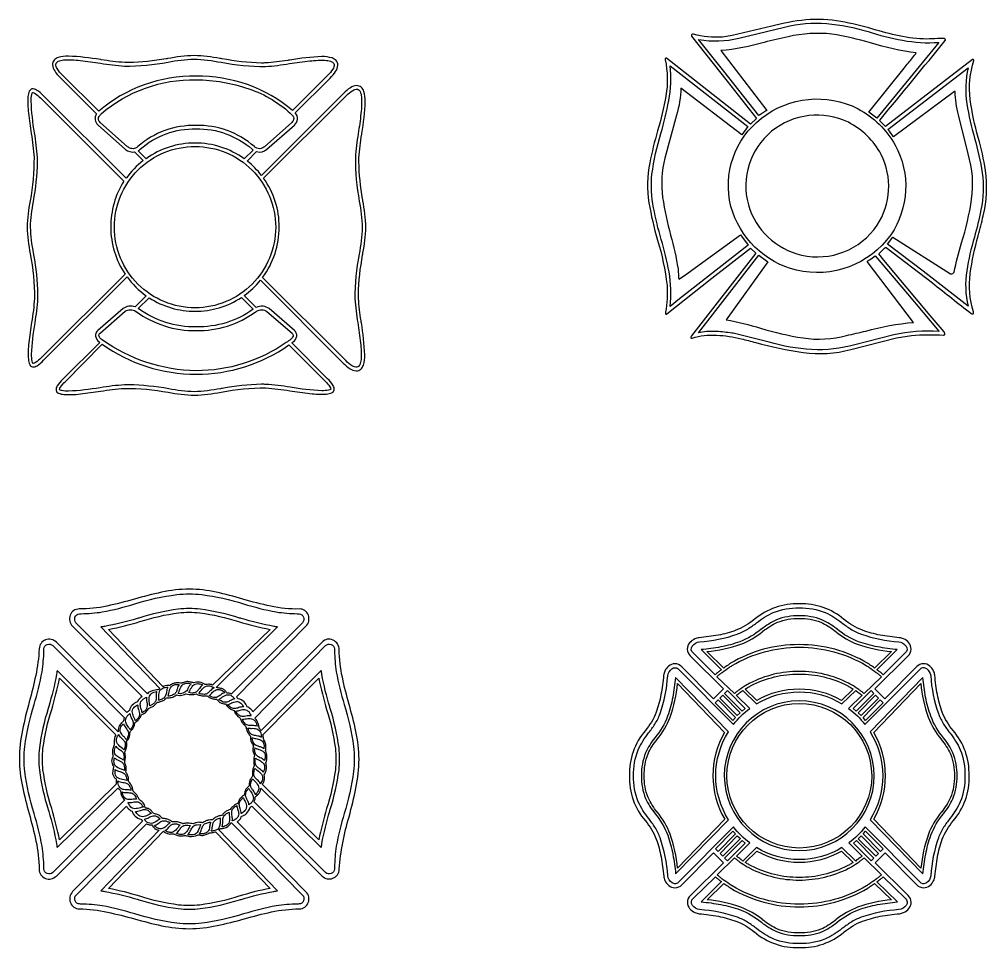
# Model space of a CAD drawing. Extents: x -4 to 118, y -79 to 10.
# Drawn here: x 53.31 to 74.73, y -24.01 to -3.46 of the extents above; entities that cross this region are included whole.
import ezdxf

# ---------------------------------------------------------------- set-up
doc = ezdxf.new("R2010")
doc.units = 0
doc.header["$MEASUREMENT"] = 0

msp = doc.modelspace()

# ---------------------------------------------------------------- linework, layer by layer
for points in [[(74.706, -6.801, 0.027636), (74.543, -6.075, -0.037454), (74.364, -5.228, -0.112665), (74.447, -4.366, 0.289946), (74.445, -4.354, 0.135547), (74.433, -4.347, 0.063454), (74.414, -4.344), (72.492, -5.826), (72.356, -5.697), (72.371, -5.681), (72.371, -5.681, 0.000717), (73.813, -3.923, 0.1867), (73.816, -3.909, 0.123397), (73.809, -3.894, 0.240953), (73.779, -3.878, -0.000715), (73.637, -3.883, 0.002181), (73.406, -3.891, -0.049105), (72.792, -3.821, -0.017106), (72.207, -3.672, 0.024544), (71.502, -3.501, 0.070913), (70.724, -3.469, 0.042118), (69.971, -3.606), (69.096, -3.816), (68.877, -3.847, -0.091159), (68.238, -3.785, 0.08078), (68.22, -3.78, 0.135247), (68.207, -3.781, 0.230868), (68.195, -3.798, 0.092483), (68.195, -3.83), (68.981, -4.826), (69.631, -5.651), (69.502, -5.776), (67.641, -4.317), (67.641, -4.317, 0.118744), (67.624, -4.318, 0.194434), (67.613, -4.328, 0.167844), (67.612, -4.349, -0.093497), (67.627, -5.146, -0.030751), (67.443, -5.926, 0.025788), (67.271, -6.631, 0.0876), (67.252, -7.515, 0.031593), (67.442, -8.344, -0.04488), (67.652, -9.347, -0.065122), (67.619, -9.941, 0.051128), (67.615, -9.96, 0.093169), (67.617, -9.972, 0.301171), (67.627, -9.981, 0.133916), (67.648, -9.977), (68.642, -9.185), (69.502, -8.522), (69.621, -8.631), (69.617, -8.635), (68.19, -10.466), (68.19, -10.466, 0.062216), (68.18, -10.497, 0.072557), (68.18, -10.506, 0.174379), (68.183, -10.513, 0.204102), (68.191, -10.516, 0.089257), (68.205, -10.512, -0.084484), (68.749, -10.449, -0.05148), (69.296, -10.531, -0.003387), (69.615, -10.611, 0.03209), (70.663, -10.83, 0.10249), (71.721, -10.766), (72.736, -10.51), (73.067, -10.456, -0.03363), (73.774, -10.447, 0.101744), (73.791, -10.443, 0.143964), (73.8, -10.435, 0.182098), (73.803, -10.411, 0.078559), (73.79, -10.378), (73.481, -10.01), (72.452, -8.785), (72.342, -8.647), (72.467, -8.526, 0.235723), (72.476, -8.522, 0.066589), (72.482, -8.514, -0.030792), (72.485, -8.508, -0.135731), (72.489, -8.505, -0.212188), (72.494, -8.505, -0.092757), (72.502, -8.51), (73.527, -9.291), (73.527, -9.291, 0.001172), (74.387, -9.971, 0.119743), (74.41, -9.979, 0.171457), (74.43, -9.975, 0.218223), (74.44, -9.959, 0.135276), (74.435, -9.929, -0.110818), (74.366, -9.087, -0.034879), (74.543, -8.248, 0.010915), (74.652, -7.806, 0.090882)], [(68.911, -4.606), (68.352, -3.901, 0.100669), (69.242, -3.872), (70.256, -3.626, -0.083989), (71.187, -3.549, -0.055664), (72.102, -3.726, 0.03231), (72.866, -3.919, 0.061942), (73.671, -3.966), (72.296, -5.641), (72.121, -5.51), (72.902, -4.535, 0.011031), (73.086, -4.305, -0.00241), (73.171, -4.197, -0.043771), (72.157, -3.979, 0.031781), (71.302, -3.781, 0.082438), (70.331, -3.841, 0.016316), (69.804, -3.966, -0.051461), (68.842, -4.147), (69.861, -5.472, 0.040928), (69.81, -5.5, 0.013099), (69.761, -5.535, -0.031099), (69.686, -5.585)], [(60.82, -9.639, -0.012092), (60.819, -9.551, -0.039946), (60.913, -8.67), (60.913, -8.669, -0.000116), (60.92, -8.629, 0.036333), (60.984, -8.062, 0.038101), (60.916, -7.471, 0.000087), (60.911, -7.435, -0.03808), (60.829, -6.614, -0.011361), (60.83, -6.522, -0.025473), (60.892, -5.999, -0.000016), (60.895, -5.981, 0.032302), (60.97, -5.275, 0.081432), (60.94, -5.05, 0.126976), (60.883, -4.959, 0.188062), (60.78, -4.923, 0.140394), (60.642, -4.97, 0.055423), (60.495, -5.093), (58.675, -6.914, 0.063065), (58.357, -6.593), (58.565, -6.384, 0.249998), (58.794, -6.333), (59.402, -5.795, 0.423552), (59.422, -5.528), (60.192, -4.756, 0.055428), (60.315, -4.609, 0.140387), (60.362, -4.471, 0.188067), (60.325, -4.368, 0.126978), (60.235, -4.311, 0.081426), (60.01, -4.281, 0.032307), (59.303, -4.356, -0.000016), (59.286, -4.359, 0.000054), (59.253, -4.364, -0.023846), (58.763, -4.421, -0.012094), (58.675, -4.422), (58.675, -4.422, -0.039948), (57.795, -4.328), (57.793, -4.328, -0.000115), (57.754, -4.321, 0.036329), (57.186, -4.257, 0.038102), (56.595, -4.325, 0.000088), (56.559, -4.33, -0.038081), (55.738, -4.413, -0.011359), (55.646, -4.411, -0.025445), (55.123, -4.349, -0.000016), (55.106, -4.346, 0.032308), (54.399, -4.271, 0.081428), (54.174, -4.301, 0.126977), (54.084, -4.358, 0.188066), (54.047, -4.461, 0.140386), (54.094, -4.599, 0.055429), (54.217, -4.746), (55.02, -5.548, 0.379092), (55.054, -5.795), (55.662, -6.334, 0.217228), (55.861, -6.391), (56.052, -6.58, 0.074529), (55.679, -6.975), (53.839, -5.141, 0.063056), (53.693, -5.021, 0.17832), (53.592, -4.995, 0.24049), (53.531, -5.047, 0.088031), (53.502, -5.164, 0.048762), (53.513, -5.531, 0.010164), (53.574, -5.981, -0.024154), (53.637, -6.512, -0.047883), (53.549, -7.476, 0.036547), (53.483, -8.055, 0.036876), (53.553, -8.649, -0.048214), (53.647, -9.634, -0.024154), (53.584, -10.166, 0.010164), (53.523, -10.615, 0.048762), (53.512, -10.983, 0.088032), (53.541, -11.099, 0.24049), (53.602, -11.152, 0.178319), (53.703, -11.125, 0.063055), (53.849, -11.006), (55.697, -9.156, 0.07941), (56.119, -9.576), (55.875, -9.821, 0.250092), (55.608, -9.86), (55.05, -10.345, 0.256888), (55, -10.471, 0.203335), (55.081, -10.599, -0.052008), (55.094, -10.608), (54.272, -11.424, 0.063053), (54.152, -11.571, 0.178311), (54.126, -11.671, 0.240495), (54.179, -11.733, 0.088036), (54.295, -11.762, 0.048763), (54.663, -11.75, 0.010164), (55.112, -11.69, -0.024157), (55.644, -11.627, -0.047883), (56.607, -11.715, 0.036548), (57.186, -11.781, 0.036876), (57.781, -11.711, -0.048214), (58.766, -11.617, -0.024157), (59.297, -11.68, 0.010165), (59.746, -11.74, 0.048764), (60.114, -11.752, 0.088035), (60.23, -11.723, 0.240492), (60.283, -11.661, 0.178311), (60.257, -11.561, 0.063054), (60.137, -11.414), (59.342, -10.621, -0.022582), (59.372, -10.599), (59.372, -10.599, 0.203323), (59.453, -10.471, 0.256904), (59.403, -10.345), (58.843, -9.862, 0.14686), (58.708, -9.81, 0.128522), (58.558, -9.835), (58.29, -9.572, 0.065021), (58.651, -9.231), (60.485, -11.068, 0.055413), (60.633, -11.191, 0.140392), (60.771, -11.238, 0.188061), (60.874, -11.201, 0.126975), (60.93, -11.111, 0.081434), (60.96, -10.886, 0.032303), (60.885, -10.179, -0.000017), (60.882, -10.162, 0.000052), (60.878, -10.13, -0.023846)], [(54.269, -4.692, -0.063054), (54.149, -4.546, -0.178314), (54.123, -4.445, -0.240495), (54.175, -4.384, -0.088034), (54.292, -4.354, -0.048763), (54.659, -4.366, -0.010164), (55.109, -4.426, 0.024157), (55.64, -4.49, 0.047883), (56.604, -4.402, -0.036547), (57.183, -4.336, -0.036876), (57.777, -4.406, 0.048214), (58.762, -4.5, 0.024156), (59.294, -4.436, -0.010164), (59.743, -4.376, -0.048763), (60.111, -4.364, -0.088034), (60.227, -4.394, -0.240491), (60.28, -4.455, -0.178315), (60.253, -4.556, -0.063055), (60.134, -4.702), (59.362, -5.475, 0.181896), (57.224, -4.716, 0.185077), (55.069, -5.492)], [(67.931, -9.647), (67.721, -9.816, 0.072762), (67.696, -9.05, 0.02596), (67.523, -8.33, -0.024119), (67.354, -7.631, -0.067444), (67.317, -6.885, -0.03779), (67.517, -5.982, 0.025172), (67.691, -5.254, 0.070781), (67.721, -4.481), (69.442, -5.831), (69.306, -6.01), (67.961, -4.976, -0.067023), (67.861, -5.576), (67.606, -6.526, 0.097187), (67.555, -7.399, 0.033597), (67.732, -8.238, -0.026927), (67.896, -8.981, -0.00233), (67.904, -9.093, 0.002655), (67.911, -9.21), (68.036, -9.126), (69.277, -8.226), (69.446, -8.456)], [(74.317, -9.806), (73.321, -9.031), (72.531, -8.431), (72.652, -8.276), (73.931, -9.091, 0.239451), (73.976, -9.084, 0.104767), (74.006, -9.051, -0.017829), (74.173, -8.405, 0.038037), (74.395, -7.441, 0.110762), (74.317, -6.435), (74.102, -5.572, -0.054623), (74.031, -5.051), (74.017, -5.051), (72.667, -6.06, 0.033746), (72.542, -5.891), (74.317, -4.526, 0.089893), (74.291, -5.326, 0.031856), (74.46, -6.085, -0.032335), (74.63, -6.856, -0.090039), (74.602, -7.676, -0.022216), (74.456, -8.279, 0.032946), (74.287, -9.024, 0.094478)], [(55.78, -6.312, -0.119983), (55.71, -6.277), (55.103, -5.737, -0.224015), (55.062, -5.652, -0.09395), (55.078, -5.607, -0.090752), (55.123, -5.546, -0.183507), (57.224, -4.794, -0.083451), (58.391, -4.994, -0.114549), (59.362, -5.584, -0.070224), (59.381, -5.618, -0.092696), (59.387, -5.652, -0.224015), (59.346, -5.737), (58.74, -6.276, -0.114524), (58.663, -6.315, -0.217934), (58.543, -6.293, -0.04286), (58.515, -6.273, 0.187616), (57.225, -5.805, 0.188372), (55.934, -6.274, -0.082418), (55.882, -6.309, -0.194072)], [(53.792, -10.951, -0.052081), (53.671, -11.054, -0.124438), (53.617, -11.077), (53.615, -11.077, -0.118557), (53.595, -11.026, -0.053109), (53.583, -10.879, -0.032567), (53.659, -10.178, 0.023075), (53.723, -9.638, 0.011362), (53.724, -9.545), (53.724, -9.545, 0.039052), (53.633, -8.671, -0.00008), (53.628, -8.637, -0.038007), (53.559, -8.056, -0.037117), (53.624, -7.489, 0.039696), (53.714, -6.608, 0.010866), (53.713, -6.51, 0.023062), (53.649, -5.97, -0.032568), (53.573, -5.269, -0.053516), (53.585, -5.122, -0.047295), (53.596, -5.087, -0.101737), (53.605, -5.072), (53.607, -5.072, -0.124255), (53.662, -5.095, -0.054255), (53.782, -5.197), (55.626, -7.038, 0.142405), (55.336, -8.057, 0.149343), (55.653, -9.096)], [(60.539, -11.012), (58.697, -9.171, 0.162968), (59.066, -8.056, 0.156864), (58.721, -6.975), (60.549, -5.147, -0.063053), (60.695, -5.028, -0.178313), (60.796, -5.001, -0.240496), (60.857, -5.054, -0.088034), (60.887, -5.17, -0.048763), (60.875, -5.538, -0.010164), (60.815, -5.987, 0.024157), (60.751, -6.519, 0.047883), (60.839, -7.482, -0.036547), (60.905, -8.061, -0.036876), (60.835, -8.656, 0.048214), (60.741, -9.641, 0.024156), (60.805, -10.172, -0.010164), (60.865, -10.622, -0.048763), (60.877, -10.989, -0.088034), (60.848, -11.106, -0.240491), (60.786, -11.158, -0.178314), (60.686, -11.132, -0.063054)], [(70.517, -9.01, -0.272428), (69.067, -7.597, -0.29848), (69.742, -5.647, -0.293257), (71.881, -5.435, -0.141202), (72.706, -6.241, -0.280845), (72.606, -8.226, -0.304983)], [(71.667, -5.735, 0.290744), (69.967, -5.935, 0.297755), (69.452, -7.56, 0.27288), (70.631, -8.676, 0.30897), (72.302, -8.016, 0.267547), (72.392, -6.447, 0.155236)], [(55.942, -6.365, 0.049484), (55.987, -6.331, -0.188478), (57.225, -5.881, -0.187099), (58.463, -6.329, 0.062239), (58.474, -6.34, 0.021853), (58.487, -6.349), (58.291, -6.545, 0.15795), (57.2, -6.194, 0.157896), (56.119, -6.542)], [(57.202, -9.843, -0.414258), (55.415, -8.057, -0.414259), (57.202, -6.27, -0.41426), (58.988, -8.057, -0.414259)], [(72.977, -9.531), (73.667, -10.36), (73.671, -10.366, 0.066682), (72.671, -10.441), (71.811, -10.66, -0.085893), (70.854, -10.766, -0.059409), (69.911, -10.601), (69.117, -10.406, -0.000785), (69.051, -10.398, 0.024274), (68.703, -10.366, 0.068564), (68.352, -10.401), (69.686, -8.681), (69.886, -8.822), (68.961, -10.106, -0.023083), (69.724, -10.294, 0.034748), (70.663, -10.51, 0.104133), (71.627, -10.456, 0.007767), (72.053, -10.357, -0.046048), (73.106, -10.166), (72.081, -8.816, -0.005597), (72.137, -8.779, 0.029277), (72.261, -8.691)], [(58.488, -9.877, -0.158458), (57.227, -10.268, -0.16193), (55.946, -9.859), (56.189, -9.623, 0.144225), (57.203, -9.921, 0.147173), (58.228, -9.614)], [(58.68, -9.887, -0.078335), (58.743, -9.896, -0.100299), (58.79, -9.922), (59.351, -10.405, -0.104448), (59.369, -10.429, -0.10879), (59.374, -10.453, -0.12362), (59.363, -10.493, -0.104781), (59.323, -10.538, -0.005822), (59.222, -10.612, -0.153469), (57.224, -11.237, -0.151495), (55.147, -10.555), (55.125, -10.538, -0.10435), (55.085, -10.494, -0.124609), (55.074, -10.453, -0.108765), (55.079, -10.428, -0.109819), (55.098, -10.405), (55.657, -9.921, -0.098741), (55.704, -9.896, -0.079984), (55.768, -9.886, -0.101615), (55.835, -9.896, -0.042558), (55.882, -9.919, 0.009641), (55.892, -9.924, 0.058806), (55.899, -9.927, 0.162225), (57.225, -10.347, 0.161119), (58.543, -9.934, -0.107975), (58.621, -9.896, -0.05903)], [(60.082, -11.47, -0.052081), (60.184, -11.59, -0.12444), (60.208, -11.645), (60.208, -11.646, -0.118534), (60.157, -11.666, -0.053108), (60.01, -11.679, -0.032566), (59.309, -11.602, 0.023077), (58.768, -11.539, 0.011362), (58.675, -11.537, 0.039052), (57.802, -11.628, -0.00008), (57.767, -11.634, -0.038007), (57.186, -11.703, -0.037117), (56.619, -11.638, 0.039696), (55.738, -11.547), (55.738, -11.547, 0.010866), (55.641, -11.549, 0.02306), (55.101, -11.612, -0.032568), (54.399, -11.689, -0.053516), (54.252, -11.676, -0.047296), (54.218, -11.665, -0.101737), (54.203, -11.656), (54.203, -11.655, -0.124254), (54.226, -11.6, -0.054254), (54.327, -11.479), (55.149, -10.651, 0.156915), (57.226, -11.314, 0.154766), (59.279, -10.666)], [(60.394, -17.414, 0.29535), (60.258, -17.202, 0.324256), (60.014, -17.246), (58.484, -18.794, 0.083129), (58.437, -18.733, 0.075647), (58.354, -18.679, 0.089607), (58.29, -18.572, 0.156349), (58.152, -18.5, -0.001296), (58.145, -18.489, 0.010942), (58.122, -18.456), (59.658, -16.894, 0.288086), (59.711, -16.649, 0.33741), (59.51, -16.513, -0.057967), (58.878, -16.452, -0.019071), (58.258, -16.294, 0.017076), (57.672, -16.142, 0.051975), (57.074, -16.073, 0.050886), (56.462, -16.143, 0.016604), (55.859, -16.295, -0.017297), (55.25, -16.448, -0.053909), (54.639, -16.513, 0.331227), (54.438, -16.65, 0.290068), (54.492, -16.894), (56.032, -18.448, 0.163878), (55.925, -18.57, 0.103295), (55.81, -18.641, 0.11706), (55.748, -18.76, 0.025102), (55.69, -18.806), (54.131, -17.246, 0.655078), (53.751, -17.394, -0.041365), (53.674, -17.985, -0.01366), (53.532, -18.566, 0.016023), (53.381, -19.196, 0.048522), (53.312, -19.836, 0.049762), (53.379, -20.444, 0.016917), (53.527, -21.042, -0.016116), (53.68, -21.654, -0.050569), (53.75, -22.277, 0.320832), (53.889, -22.479, 0.296769), (54.131, -22.426), (55.682, -20.878, 0.090007), (55.728, -20.939, 0.080241), (55.811, -20.991, 0.14419), (55.874, -21.101, 0.132112), (56.006, -21.168, -0.000145), (56.008, -21.172, 0.015329), (56.035, -21.214), (54.492, -22.772, 0.295488), (54.441, -23.014, 0.317196), (54.64, -23.154, -0.047494), (55.264, -23.227, -0.016257), (55.864, -23.376, 0.016743), (56.463, -23.526, 0.050136), (57.075, -23.593, 0.050419), (57.689, -23.525, 0.016598), (58.293, -23.374, -0.016598), (58.896, -23.222, -0.050419), (59.51, -23.154, 0.322297), (59.71, -23.015, 0.293682), (59.658, -22.773), (58.132, -21.226, 0.064353), (58.193, -21.172, 0.105591), (58.233, -21.103, 0.146042), (58.339, -21.044, 0.117629), (58.422, -20.905, -0.00149), (58.432, -20.898, 0.011654), (58.462, -20.877), (60.014, -22.426, 0.652734), (60.394, -22.278, -0.053511), (60.612, -21.113, 0.015941), (60.763, -20.48, 0.048235), (60.832, -19.836, 0.050504), (60.764, -19.225, 0.016635), (60.613, -18.625, -0.016635), (60.463, -18.025, -0.050504)], [(54.566, -16.818, -0.256077), (54.544, -16.693, -0.318984), (54.643, -16.619, -0.000265), (54.682, -16.618, 0.031587), (55.148, -16.579, 0.027104), (55.871, -16.4, -0.044132), (56.797, -16.194, -0.050895), (57.351, -16.194, -0.044132), (58.277, -16.4, 0.027103), (59, -16.579, 0.031587), (59.466, -16.618, -0.000265), (59.505, -16.619, -0.318975), (59.604, -16.693, -0.256064), (59.582, -16.818), (58.006, -18.394, -0.008134), (58.004, -18.393, 0.132257), (57.913, -18.379, -0.005141), (57.9, -18.361, 0.049536), (57.856, -18.309, 0.130002), (57.792, -18.275, 0.01601), (57.716, -18.261, -0.002899), (57.682, -18.255, -0.045147), (57.667, -18.252), (59.03, -16.911, -0.011251), (58.946, -16.899, -0.026998), (58.224, -16.723, 0.000078), (58.189, -16.713, 0.044425), (57.319, -16.517, 0.052111), (56.829, -16.517, 0.044446), (55.96, -16.713, 0.000096), (55.921, -16.724, -0.026849), (55.203, -16.899, -0.009755), (55.118, -16.911), (56.423, -18.277, 0.032177), (56.4, -18.297), (56.4, -18.297, -0.003037), (56.381, -18.3, 0.032349), (56.252, -18.327, 0.053246), (56.188, -18.353, 0.13757), (56.147, -18.389)], [(73.984, -19.205, -0.02433), (73.851, -19.015, -0.052797), (73.745, -18.799, -0.040977), (73.638, -18.41, -0.018868), (73.58, -17.982, 0.074162), (73.554, -17.888, 0.117427), (73.469, -17.776, 0.172952), (73.331, -17.725, 0.203066), (73.179, -17.79), (72.477, -18.501), (72.256, -18.279), (72.99, -17.551, 0.205434), (73.055, -17.402, 0.171761), (73.005, -17.263, 0.121679), (72.888, -17.175, 0.070776), (72.795, -17.15, -0.019421), (72.37, -17.092, -0.040633), (71.981, -16.984, -0.051722), (71.764, -16.88, -0.022715), (71.575, -16.748, -0.032454), (71.574, -16.747, 0.034003), (71.572, -16.746, -0.000013), (71.567, -16.743, 0.188724), (70.581, -16.399, 0.188116), (69.584, -16.747, 0.032921), (69.583, -16.748, -0.034021), (69.581, -16.749, -0.02274), (69.392, -16.88, -0.051715), (69.176, -16.985, -0.040626), (68.786, -17.093, -0.019427), (68.362, -17.15, 0.070866), (68.268, -17.176, 0.121691), (68.151, -17.264, 0.171759), (68.101, -17.403, 0.20549), (68.166, -17.552), (68.901, -18.28), (68.679, -18.501), (67.977, -17.791, 0.203121), (67.825, -17.725, 0.172964), (67.687, -17.777, 0.117403), (67.602, -17.888, 0.07418), (67.576, -17.983, -0.018863), (67.518, -18.41, -0.040973), (67.411, -18.8, -0.052788), (67.305, -19.016, -0.024323), (67.172, -19.206, 0.19012), (66.821, -20.206, 0.190697), (67.174, -21.206, -0.024328), (67.307, -21.395, -0.052789), (67.413, -21.611, -0.040972), (67.52, -22.001, -0.018862), (67.578, -22.428, 0.074226), (67.604, -22.523, 0.117422), (67.689, -22.634, 0.17296), (67.827, -22.686, 0.203115), (67.979, -22.62), (68.681, -21.91), (68.902, -22.131), (68.168, -22.859, 0.205466), (68.103, -23.008, 0.171763), (68.153, -23.147, 0.121674), (68.27, -23.235, 0.070867), (68.363, -23.261, -0.019417), (68.788, -23.319, -0.040628), (69.177, -23.426, -0.051716), (69.394, -23.531, -0.02272), (69.583, -23.662, -0.032995), (69.584, -23.663, 0.033856), (69.586, -23.664, 0.188118), (70.583, -24.012, 0.188721), (71.569, -23.668, -0.000012), (71.574, -23.665, 0.032575), (71.575, -23.664, -0.032936), (71.577, -23.663, -0.022716), (71.766, -23.532, -0.051723), (71.983, -23.427, -0.040632), (72.372, -23.319, -0.019421), (72.797, -23.261, 0.070864), (72.89, -23.236, 0.12167), (73.007, -23.148, 0.171769), (73.057, -23.009, 0.20543), (72.992, -22.86), (72.257, -22.132), (72.479, -21.91), (73.181, -22.621, 0.203104), (73.333, -22.686, 0.172954), (73.471, -22.635, 0.117421), (73.556, -22.523, 0.074243), (73.582, -22.429, -0.018867), (73.64, -22.001, -0.040976), (73.747, -21.612, -0.052798), (73.853, -21.396, -0.02433), (73.986, -21.206, 0.190688), (74.339, -20.207, 0.190104)], [(68.23, -17.487, -0.412842), (68.211, -17.335, -0.206425), (68.371, -17.24, 0.067111), (69.207, -17.07, 0.054203), (69.439, -16.957, 0.021207), (69.634, -16.82, -0.062383), (70.003, -16.592, -0.104151), (70.58, -16.489, -0.104353), (71.156, -16.592, -0.062863), (71.523, -16.819, 0.021456), (71.717, -16.956, 0.054625), (71.949, -17.07, 0.067113), (72.785, -17.24, -0.206428), (72.945, -17.335, -0.412816), (72.926, -17.487), (72.436, -17.968, 0.042035), (72.374, -17.915, 0.0262), (72.322, -17.874, 0.030663), (72.311, -17.867, -0.01875), (72.304, -17.864, -0.060911), (72.298, -17.859), (72.75, -17.413, -0.017807), (72.314, -17.352, -0.040018), (71.89, -17.237, -0.079419), (71.418, -16.961, -0.000065), (71.408, -16.954, 0.062073), (71.08, -16.752, 0.101999), (70.58, -16.665, 0.102346), (70.075, -16.754, 0.061667), (69.743, -16.958, -0.000013), (69.738, -16.962, -0.079402), (69.266, -17.237, -0.040016), (68.843, -17.353, -0.017817), (68.406, -17.413), (68.858, -17.86, -0.06083), (68.852, -17.864, -0.018729), (68.845, -17.868, 0.030777), (68.835, -17.874, 0.026345), (68.782, -17.915, 0.041983), (68.72, -17.968)], [(56.511, -18.225, 0.040076), (56.491, -18.233), (55.288, -16.965, 0.023871), (55.982, -16.791, -0.042816), (56.838, -16.598, -0.026299), (57.074, -16.586, -0.026554), (57.31, -16.598, -0.042661), (58.167, -16.791, 0.023285), (58.862, -16.966), (57.589, -18.198, 0.09389), (57.535, -18.183, -0.016196), (57.528, -18.182, 0.048584), (57.502, -18.18, 0.024352), (57.432, -18.186, -0.000074), (57.426, -18.183, 0.06816), (57.304, -18.134, 0.125325), (57.17, -18.148, 0.018915), (57.097, -18.13, 0.046737), (57.021, -18.121, 0.042399), (56.972, -18.134, 0.012839), (56.903, -18.158, 0.043895), (56.798, -18.148, 0.102827), (56.722, -18.164, 0.019852), (56.641, -18.205, 0.064754)], [(72.247, -17.821, 0.037892), (72.153, -17.757, 0.027609), (72.117, -17.731, -0.009183), (72.094, -17.716, 0.135282), (70.577, -17.302, 0.135282), (69.06, -17.716, -0.009188), (69.037, -17.731, 0.027606), (69.002, -17.757, 0.037892), (68.908, -17.821), (68.535, -17.457, 0.061298), (69.286, -17.293, 0.076875), (69.76, -17.021, -0.000018), (69.765, -17.017), (69.773, -17.008, 0.000004), (69.776, -17.007, -0.062391), (70.096, -16.808, -0.102566), (70.58, -16.724, -0.102159), (71.057, -16.806, -0.062875), (71.371, -17.001, 0.000076), (71.381, -17.008), (71.39, -17.017, -0.000018), (71.395, -17.021, 0.076875), (71.868, -17.293, 0.061298), (72.62, -17.457)], [(54.056, -22.35, -0.256763), (53.93, -22.372, -0.317191), (53.857, -22.273, -0.000259), (53.855, -22.235, 0.031576), (53.816, -21.767, 0.027138), (53.638, -21.041, -0.043982), (53.432, -20.114, -0.049562), (53.432, -19.558, -0.043982), (53.638, -18.631, 0.027137), (53.816, -17.905, 0.031574), (53.855, -17.438, -0.000259), (53.857, -17.399, -0.3172), (53.93, -17.3, -0.256739), (54.056, -17.322), (55.635, -18.918, 0.124511), (55.621, -18.984, -0.062417), (55.609, -19, -0.013893), (55.591, -19.018, 0.076064), (55.528, -19.092, 0.159877), (55.504, -19.219, -0.113814), (55.502, -19.227, -0.049763), (55.498, -19.235), (54.148, -17.876, 0.001364), (54.145, -17.897, -0.010768), (54.135, -17.96, -0.026874), (53.962, -18.676, 0.000119), (53.95, -18.719, 0.044176), (53.755, -19.591, 0.02701), (53.742, -19.836, 0.027257), (53.755, -20.081, 0.044233), (53.95, -20.954, 0.000137), (53.963, -20.999, -0.027024), (54.135, -21.713, -0.012257), (54.145, -21.777, 0.001242), (54.148, -21.798), (55.496, -20.481, 0.038392), (55.531, -20.513, -0.140008), (55.551, -20.544, -0.039614), (55.559, -20.585, 0.069132), (55.58, -20.66, 0.128357), (55.648, -20.742)], [(60.328, -21.767, 0.031431), (60.289, -22.234, -0.000263), (60.287, -22.273, -0.318539), (60.214, -22.372, -0.257313), (60.089, -22.35), (58.51, -20.786, 0.055653), (58.53, -20.728, 0.018536), (58.541, -20.667, 0.034503), (58.594, -20.623, 0.075269), (58.636, -20.57, 0.063058), (58.649, -20.529, 0.023311), (58.656, -20.483), (59.996, -21.797, -0.01121), (60.009, -21.712, -0.026884), (60.184, -20.988, 0.000078), (60.194, -20.953, 0.044221), (60.39, -20.081, 0.025873), (60.402, -19.836, 0.025781), (60.39, -19.591, 0.044243), (60.194, -18.719, 0.000095), (60.183, -18.68, -0.026737), (60.009, -17.959, -0.00971), (59.996, -17.875), (58.665, -19.203, 0.018767), (58.641, -19.171, -0.000139), (58.639, -19.168, 0.040106), (58.623, -19.15, 0.026865), (58.607, -19.07, 0.073622), (58.578, -18.999, 0.057764), (58.553, -18.963, 0.027698), (58.524, -18.934), (60.089, -17.321, -0.257314), (60.214, -17.3, -0.318538), (60.287, -17.399, -0.000263), (60.289, -17.438, 0.031429), (60.328, -17.905, 0.026983), (60.506, -18.63, -0.043925), (60.712, -19.558, -0.050645), (60.712, -20.114, -0.043924), (60.506, -21.042, 0.026982)], [(68.758, -18.012, -0.003503), (68.817, -17.962, -0.007554), (68.845, -17.94, 0.007473), (68.873, -17.918, -0.01443), (69.034, -17.804, -0.007804), (69.058, -17.788, 0.012138), (69.093, -17.766, -0.135812), (70.579, -17.36, -0.135927), (72.063, -17.765, 0.012089), (72.098, -17.788, -0.00781), (72.122, -17.803, -0.014381), (72.283, -17.918, 0.007525), (72.311, -17.94, -0.007534), (72.339, -17.962, 0.000002), (72.34, -17.963, -0.003518), (72.398, -18.012), (72.014, -18.387, 0.023107), (71.955, -18.34, 0.011078), (71.928, -18.32, -0.011078), (71.902, -18.299, 0.009411), (71.735, -18.19, -0.014942), (71.682, -18.162, 0.000821), (71.67, -18.156, 0.119004), (70.579, -17.894, 0.118873), (69.486, -18.156, 0.00086), (69.474, -18.163, -0.014811), (69.421, -18.191, 0.009381), (69.254, -18.3, -0.011098), (69.228, -18.32, 0.011086), (69.201, -18.341, 0.023231), (69.143, -18.388)], [(73.661, -21.581, 0.06777), (73.491, -22.42, -0.205055), (73.397, -22.577, -0.418374), (73.248, -22.558), (72.036, -21.34, -0.067243), (71.675, -21.695), (71.971, -21.986, 0.01766), (71.947, -22.004, -0.026879), (71.921, -22.023, -0.028191), (71.875, -22.057, 0.000577), (71.869, -22.062, 0.028481), (71.83, -22.094), (71.525, -21.798, -0.139014), (70.579, -22.061, -0.13917), (69.634, -21.797), (69.329, -22.094, 0.028511), (69.291, -22.061, 0.000619), (69.284, -22.057, -0.028136), (69.238, -22.023, -0.026883), (69.213, -22.004, 0.017652), (69.188, -21.985), (69.485, -21.695, -0.067237), (69.124, -21.34), (67.912, -22.557, -0.418398), (67.763, -22.576, -0.205051), (67.668, -22.419, 0.067768), (67.498, -21.58, 0.055172), (67.384, -21.348, 0.021517), (67.246, -21.152, -0.062589), (67.015, -20.784, -0.105186), (66.911, -20.207, -0.10468), (67.015, -19.629, -0.062211), (67.245, -19.259, 0.021256), (67.383, -19.063, 0.054564), (67.497, -18.831, 0.067761), (67.667, -17.991, -0.205072), (67.761, -17.835, -0.418391), (67.91, -17.854), (69.122, -19.071, -0.067235), (69.483, -18.716), (69.187, -18.426, 0.017713), (69.211, -18.407, -0.026812), (69.237, -18.388, -0.028136), (69.283, -18.354, 0.000619), (69.289, -18.35, 0.028443), (69.327, -18.317), (69.633, -18.614, -0.13917), (70.577, -18.35, -0.139009), (71.523, -18.613), (71.829, -18.317, 0.028497), (71.867, -18.349, 0.000611), (71.873, -18.354, -0.028223), (71.92, -18.387, -0.026767), (71.945, -18.406, 0.017705), (71.969, -18.425), (71.673, -18.716, -0.067264), (72.034, -19.071), (73.246, -17.853, -0.418364), (73.395, -17.834, -0.205076), (73.489, -17.991, 0.067769), (73.66, -18.83, 0.055035), (73.774, -19.063, 0.021377), (73.913, -19.259, -0.062235), (74.144, -19.63, -0.105253), (74.248, -20.207, -0.105185), (74.145, -20.784, -0.06259), (73.914, -21.153, 0.021518), (73.776, -21.348, 0.055172)], [(71.772, -18.285), (71.516, -18.537, 0.130522), (70.577, -18.291, 0.130522), (69.638, -18.537), (69.383, -18.285, 0.004097), (69.402, -18.273, -0.028106), (69.451, -18.244, -0.014342), (69.515, -18.209, -0.120747), (70.577, -17.953, -0.120748), (71.64, -18.209, -0.014342), (71.704, -18.244, -0.028106), (71.752, -18.273, 0.004097)], [(55.455, -20.389), (54.203, -21.628, 0.022685), (54.028, -20.931, -0.042813), (53.835, -20.072, -0.024727), (53.823, -19.836, -0.024659), (53.835, -19.599, -0.042837), (54.028, -18.741, 0.023354), (54.202, -18.045), (55.449, -19.301, 0.175235), (55.413, -19.468, -0.078275), (55.409, -19.519, -0.026738), (55.393, -19.569, 0.054885), (55.373, -19.647, 0.120078), (55.384, -19.743, -0.144096), (55.385, -19.771, -0.039245), (55.374, -19.803, 0.092871), (55.355, -19.877, 0.146825), (55.389, -19.987, -0.158705), (55.395, -20.02, -0.034898), (55.388, -20.064, 0.091992), (55.378, -20.163, 0.200433), (55.445, -20.27, -0.221125), (55.459, -20.296, -0.054432), (55.457, -20.333, 0.05349)], [(56.752, -18.188, -0.058291), (56.802, -18.183, -0.018846), (56.853, -18.185, 0.088281), (56.824, -18.232, 0.029226), (56.807, -18.285, -0.055924), (56.781, -18.355, -0.158119), (56.727, -18.408, -0.097394), (56.68, -18.43, -0.031295), (56.629, -18.44, 0.006091), (56.606, -18.444, 0.022126), (56.62, -18.379, -0.072048), (56.655, -18.26, -0.235785)], [(56.995, -18.159, -0.106657), (57.114, -18.17, 0.071514), (57.073, -18.22, 0.025434), (57.044, -18.276, -0.01901), (57.02, -18.324, -0.236406), (56.831, -18.388, 0.022767), (56.854, -18.327, -0.064489), (56.901, -18.221, -0.210481)], [(57.26, -18.165, -0.071559), (57.308, -18.172, -0.025522), (57.352, -18.187, 0.004909), (57.371, -18.194, 0.080236), (57.33, -18.23, 0.026491), (57.298, -18.273, -0.039012), (57.258, -18.324, -0.11496), (57.204, -18.361, -0.100438), (57.132, -18.374, -0.043043), (57.058, -18.366, 0.024304), (57.091, -18.308, -0.065636), (57.156, -18.21, -0.226338)], [(58.724, -20.338, 0.084246), (58.737, -20.262, 0.027742), (58.734, -20.185, 0.039219), (58.768, -20.109, 0.082877), (58.782, -20.023, 0.021689), (58.772, -19.92, 0.068003), (58.794, -19.782, 0.05656), (58.783, -19.715, 0.027318), (58.762, -19.652, 0.03263), (58.772, -19.557, 0.104605), (58.756, -19.472, 0.028481), (58.716, -19.39, 0.03631), (58.705, -19.3), (59.942, -18.045, 0.023163), (60.116, -18.741, -0.04317), (60.309, -19.6, -0.02448), (60.321, -19.836, -0.024571), (60.309, -20.073, -0.043036), (60.116, -20.932, 0.022578), (59.941, -21.628), (58.69, -20.394, 0.06789)], [(69.011, -19.231), (67.84, -18.033, -0.017807), (67.779, -18.467, -0.03997), (67.664, -18.89, -0.081124), (67.385, -19.365, 0.065471), (67.177, -19.699, 0.102489), (67.087, -20.206, 0.103675), (67.178, -20.713, 0.064374), (67.387, -21.046, -0.081126), (67.666, -21.521, -0.039973), (67.781, -21.944, -0.017811), (67.842, -22.378), (69.012, -21.18, -0.139647), (68.731, -20.206, -0.139428)], [(68.928, -21.167), (67.887, -22.249, 0.060892), (67.722, -21.501, 0.081342), (67.438, -21.016, -0.000018), (67.435, -21.011, -0.063273), (67.233, -20.69, -0.103988), (67.147, -20.207, -0.101985), (67.231, -19.722, -0.06516), (67.432, -19.4, -0.000018), (67.435, -19.396, 0.081341), (67.72, -18.91, 0.060893), (67.884, -18.162), (68.925, -19.245, 0.129935), (68.667, -20.207, 0.130258)], [(73.771, -19.364, -0.081126), (73.493, -18.889, -0.039973), (73.377, -18.466, -0.017811), (73.316, -18.032), (72.146, -19.23, -0.139131), (72.429, -20.207, -0.139654), (72.147, -21.181), (73.318, -22.379, -0.017806), (73.379, -21.945, -0.039971), (73.494, -21.522, -0.081119), (73.773, -21.046, 0.064367), (73.982, -20.714, 0.103677), (74.072, -20.207, 0.103794), (73.981, -19.699, 0.064226)], [(73.726, -21.011, -0.000018), (73.723, -21.016, 0.081342), (73.439, -21.501, 0.060892), (73.274, -22.25), (72.233, -21.167, 0.130373), (72.488, -20.207, 0.129935), (72.23, -19.245), (73.271, -18.162, 0.060893), (73.436, -18.91, 0.081341), (73.72, -19.396, -0.000018), (73.723, -19.4, -0.062498), (73.927, -19.723, -0.104784), (74.014, -20.207, -0.103987), (73.928, -20.691, -0.063274)], [(58.148, -20.821, 0.102998), (58.058, -20.874, 0.032927), (57.977, -20.953, 0.029977), (57.908, -20.984, 0.076544), (57.847, -21.029), (57.847, -21.029, 0.009014), (57.794, -21.085, 0.035127), (57.716, -21.101, 0.082066), (57.648, -21.132, 0.024438), (57.579, -21.185, 0.029454), (57.51, -21.188, 0.082725), (57.442, -21.206, 0.026458), (57.37, -21.248, 0.05221), (57.285, -21.237, 0.084325), (57.23, -21.245, 0.022757), (57.16, -21.272, 0.056161), (57.041, -21.256, 0.031376), (57.01, -21.257, 0.020077), (56.929, -21.269, -0.001948), (56.925, -21.267), (56.925, -21.267, 0.028425), (56.855, -21.239, 0.076858), (56.774, -21.226), (56.773, -21.226, 0.019246), (56.698, -21.229, 0.034523), (56.64, -21.188, 0.086922), (56.57, -21.161, 0.034087), (56.482, -21.152, 0.034417), (56.475, -21.144, -0.000009), (56.475, -21.144, -0.000027), (56.473, -21.143, 0.035587), (56.419, -21.092, 0.110107), (56.351, -21.059, -0.024277), (56.336, -21.056, 0.021447), (56.284, -21.045, 0.042506), (56.235, -20.981, 0.097028), (56.171, -20.933, 0.068503), (56.154, -20.929, 0.020416), (56.137, -20.927, -0.000026), (56.136, -20.927, -0.013816), (56.12, -20.926, -0.05741), (56.108, -20.923, -0.289816), (56.094, -20.906, 0.132924), (56.052, -20.805, 0.071711), (55.987, -20.749, 0.000002), (55.987, -20.748, -0.012489), (55.962, -20.731, 0.033838), (55.93, -20.661, 0.069385), (55.886, -20.601, 0.013111), (55.83, -20.547, 0.033093), (55.814, -20.471, 0.079829), (55.783, -20.402, 0.023274), (55.731, -20.332, 0.007383), (55.729, -20.267, 0.102587), (55.709, -20.191, 0.038475), (55.667, -20.122, 0.043854), (55.679, -20.053, 0.039223), (55.679, -20.04, 0.07663), (55.668, -19.974, 0.035978), (55.643, -19.912, 0.04225), (55.645, -19.901, 0.055774), (55.66, -19.802, 0.043648), (55.647, -19.68, 0.029223), (55.677, -19.606, 0.077869), (55.69, -19.525, 0.019276), (55.686, -19.449), (55.686, -19.449, 0.013395), (55.717, -19.405, -0.000294), (55.721, -19.399, -0.051331), (55.724, -19.395, 0.019452), (55.726, -19.393, 0.09941), (55.754, -19.32, 0.030831), (55.763, -19.239, 0.046123), (55.763, -19.234, 0.013786), (55.763, -19.23), (55.763, -19.23, 0.029428), (55.814, -19.178, -0.000497), (55.82, -19.171), (55.822, -19.169, 0.106424), (55.856, -19.106, 0.051888), (55.869, -19.032, 0.02932), (55.932, -18.984, 0.088497), (55.982, -18.923, 0.038194), (56.015, -18.852, 0.038503), (56.034, -18.845, 0.021949), (56.042, -18.842, 0.10387), (56.119, -18.787, 0.030675), (56.18, -18.713, -0.000001), (56.18, -18.713, 0.022295), (56.181, -18.711, 0.061328), (56.183, -18.71, 0.026461), (56.249, -18.683, 0.070685), (56.314, -18.636, 0.029056), (56.367, -18.579, 0.018257), (56.426, -18.566, -0.000523), (56.436, -18.564, -0.067864), (56.437, -18.563, -0.053858), (56.438, -18.563, 0.083906), (56.515, -18.529, 0.031542), (56.58, -18.478, 0.037321), (56.592, -18.479, 0.057593), (56.678, -18.472, 0.062857), (56.735, -18.45, 0.024845), (56.785, -18.419, -0.024718), (56.787, -18.417, 0.01721), (56.789, -18.417, 0.056936), (56.79, -18.416, 0.022456), (56.859, -18.426, -0.015104), (56.867, -18.426, 0.015393), (56.875, -18.426, 0.077621), (56.942, -18.415, 0.028283), (57, -18.392, -0.000001), (57, -18.392, 0.013325), (57.003, -18.393, 0.062659), (57.005, -18.393, 0.01796), (57.071, -18.405, 0.033506), (57.114, -18.408, 0.047199), (57.231, -18.395, 0.023317), (57.309, -18.425, 0.082885), (57.399, -18.437, 0.023372), (57.462, -18.434, 0.025269), (57.518, -18.473, 0.095411), (57.594, -18.502, 0.037837), (57.679, -18.511, 0.020081), (57.739, -18.569, -0.000009), (57.74, -18.57, 0.110876), (57.802, -18.602, 0.03578), (57.874, -18.616), (57.874, -18.616, -0.11867), (57.877, -18.617, 0.026365), (57.926, -18.68, 0.104001), (57.99, -18.73, 0.039433), (58.067, -18.761, 0.070247), (58.083, -18.81, 0.071499), (58.102, -18.835, -0.000026), (58.102, -18.836, 0.014891), (58.106, -18.841, -0.010284), (58.111, -18.846, 0.052363), (58.199, -18.932, 0.034512), (58.229, -19.001, 0.067867), (58.274, -19.064, 0.025988), (58.33, -19.117, 0.034276), (58.346, -19.192, 0.073167), (58.378, -19.263, 0.015719), (58.429, -19.331), (58.429, -19.332), (58.429, -19.332, 0.024108), (58.433, -19.403, 0.081346), (58.451, -19.468, 0.032875), (58.494, -19.541, 0.061156), (58.481, -19.643, 0.060253), (58.484, -19.662, 0.020465), (58.489, -19.679, -0.000183), (58.49, -19.681, 0.02256), (58.517, -19.751, -0.046155), (58.517, -19.752, -0.014794), (58.517, -19.753, 0.014728), (58.517, -19.754, 0.046201), (58.517, -19.755, -0.000096), (58.516, -19.758, 0.057598), (58.501, -19.86, 0.022599), (58.502, -19.902, 0.022344), (58.513, -19.983, 0.026006), (58.485, -20.06, 0.079039), (58.472, -20.155, 0.016042), (58.475, -20.215, 0.037929), (58.434, -20.274, 0.08583), (58.408, -20.344, 0.027996), (58.397, -20.432, 0.037037), (58.341, -20.49, 0.114297), (58.304, -20.562, 0.014828), (58.304, -20.566, 0.046231), (58.303, -20.57, 0.026241), (58.292, -20.63, 0.037214), (58.227, -20.679, 0.102889), (58.179, -20.743, 0.025555)], [(56.315, -18.575, -0.110426), (56.263, -18.626, -0.043234), (56.2, -18.658, 0.019648), (56.193, -18.594, -0.066764), (56.188, -18.476, -0.215033), (56.247, -18.377), (56.29, -18.352), (56.353, -18.337, 0.101366), (56.34, -18.389, 0.030967), (56.341, -18.445, -0.046423), (56.34, -18.514, -0.148002)], [(56.599, -18.243, 0.074215), (56.579, -18.293, 0.023339), (56.57, -18.347, -0.061954), (56.55, -18.431, -0.1779), (56.49, -18.497, -0.056862), (56.453, -18.516, -0.01917), (56.413, -18.53, 0.003154), (56.396, -18.535, 0.020348), (56.399, -18.468, -0.068526), (56.413, -18.349, -0.226029), (56.489, -18.263, -0.07108), (56.541, -18.248, -0.030126)], [(57.533, -18.217, -0.07539), (57.623, -18.259, 0.086405), (57.577, -18.288, 0.026395), (57.537, -18.328, -0.050799), (57.48, -18.38, -0.162292), (57.409, -18.403, -0.107441), (57.288, -18.379, 0.009089), (57.316, -18.343, -0.067275), (57.407, -18.244, -0.240571)], [(57.736, -18.299, -0.127208), (57.806, -18.319, -0.064457), (57.864, -18.366, 0.078782), (57.813, -18.387, 0.024889), (57.767, -18.419, -0.058673), (57.695, -18.463, -0.16916), (57.609, -18.47, -0.029268), (57.558, -18.455, -0.062206), (57.511, -18.43, 0.046733), (57.544, -18.405, 0.013727), (57.575, -18.375, -0.060068), (57.647, -18.315, -0.193224)], [(58.02, -18.441, -0.058052), (58.042, -18.46, -0.018681), (58.062, -18.481, 0.01995), (58.082, -18.504, 0.072066), (58.031, -18.518, 0.023782), (57.984, -18.541, -0.053744), (57.912, -18.573, -0.148062), (57.83, -18.573, -0.073199), (57.777, -18.549, -0.023168), (57.727, -18.515, 0.023928), (57.784, -18.479, -0.075594), (57.898, -18.417, -0.259733)], [(56.016, -18.544), (56.063, -18.499), (56.128, -18.468, 0.049549), (56.128, -18.519, 0.014849), (56.134, -18.573, -0.077218), (56.138, -18.689, -0.237699), (56.069, -18.782, 0.023975), (56.056, -18.793, -0.024689), (56.043, -18.803, -0.079004), (56.029, -18.811, 0.042294), (56.009, -18.729, -0.060147), (55.989, -18.636, -0.179339)], [(58.195, -18.584, -0.10755), (58.234, -18.617, -0.035875), (58.263, -18.659, 0.00686), (58.274, -18.677, 0.061358), (58.223, -18.684, 0.018391), (58.171, -18.698, -0.065959), (58.073, -18.72, -0.202051), (57.979, -18.686), (57.923, -18.633, 0.027606), (57.986, -18.605, -0.062205), (58.089, -18.566, -0.20217)], [(70.578, -18.548, 0.413055), (68.919, -20.206, 0.41286), (70.581, -21.863, 0.413152), (72.239, -20.204, 0.41315)], [(70.58, -21.806, -0.413222), (68.977, -20.207, -0.413223), (70.577, -18.605, -0.412463), (72.184, -20.207, -0.413222)], [(55.671, -18.944, -0.122172), (55.703, -18.881, -0.068299), (55.759, -18.831, 0.080181), (55.772, -18.886, 0.025573), (55.798, -18.939, -0.065563), (55.832, -19.02, -0.189124), (55.819, -19.109, -0.06259), (55.797, -19.151, -0.022378), (55.768, -19.189, 0.032806), (55.728, -19.128, -0.057181), (55.676, -19.042, -0.185209)], [(55.844, -18.702, -0.072488), (55.883, -18.664, -0.028032), (55.927, -18.635, -0.128995), (55.932, -18.649, -0.029135), (55.932, -18.666, 0.02493), (55.933, -18.684, 0.089647), (55.937, -18.7, 0.001413), (55.942, -18.715, -0.059093), (55.97, -18.827, -0.217696), (55.939, -18.933), (55.885, -18.991, 0.033742), (55.855, -18.92, -0.070381), (55.814, -18.811, -0.23011)], [(58.366, -18.766, -0.114054), (58.411, -18.812, -0.041689), (58.437, -18.867, 0.002177), (58.443, -18.88, 0.080786), (58.386, -18.876, 0.0279), (58.33, -18.885, -0.048785), (58.261, -18.894, -0.140076), (58.193, -18.875, -0.148212), (58.099, -18.778, 0.041058), (58.176, -18.759, -0.059273), (58.274, -18.738, -0.192276)], [(55.552, -19.153, -0.094647), (55.576, -19.101, -0.034603), (55.615, -19.053, 0.071722), (55.637, -19.102, 0.022012), (55.669, -19.147, -0.064372), (55.718, -19.226, -0.187998), (55.72, -19.32, 0.015775), (55.71, -19.348, -0.017971), (55.698, -19.378, -0.053821), (55.682, -19.405, 0.021988), (55.637, -19.355, -0.064667), (55.563, -19.264, -0.220879)], [(58.52, -18.985, -0.112669), (58.555, -19.036, -0.039243), (58.572, -19.094, 0.002352), (58.576, -19.109, 0.068685), (58.522, -19.098, 0.021332), (58.465, -19.096, -0.061659), (58.372, -19.088, -0.18787), (58.296, -19.036, -0.051082), (58.249, -18.956, 0.023223), (58.315, -18.948, -0.055127), (58.426, -18.941, -0.203115)], [(58.621, -19.332, 0.028162), (58.562, -19.321, -0.062139), (58.476, -19.302, -0.181839), (58.409, -19.243, -0.053192), (58.394, -19.214, -0.018101), (58.383, -19.184, 0.02106), (58.371, -19.152, -0.067203), (58.39, -19.151, -0.021422), (58.41, -19.154, 0.021619), (58.432, -19.157, 0.061612), (58.454, -19.156, -0.113602), (58.567, -19.169, -0.192959), (58.648, -19.243, -0.089218), (58.665, -19.291, -0.027689), (58.67, -19.344, 0.000562), (58.67, -19.352, -0.081991), (58.657, -19.348, -0.023574), (58.644, -19.342, 0.015402), (58.633, -19.336, 0.04871)], [(55.633, -19.632, 0.009686), (55.594, -19.601, -0.071746), (55.487, -19.501, -0.274598), (55.47, -19.367, -0.056863), (55.511, -19.294, 0.097503), (55.539, -19.341, 0.029189), (55.581, -19.382, -0.056652), (55.635, -19.439, -0.18134), (55.655, -19.512, -0.091911), (55.654, -19.558, -0.031574), (55.642, -19.602, 0.016071)], [(58.718, -19.486, -0.107333), (58.729, -19.529, -0.033268), (58.728, -19.577, 0.013302), (58.727, -19.608, 0.069551), (58.665, -19.574, 0.023435), (58.598, -19.552, -0.009579), (58.555, -19.539, -0.155696), (58.488, -19.462, -0.073299), (58.463, -19.363, 0.038101), (58.505, -19.375, 0.011668), (58.549, -19.384, -0.066959), (58.65, -19.41, -0.212794)], [(55.626, -19.753, -0.095001), (55.63, -19.796, -0.028111), (55.623, -19.841, 0.007013), (55.619, -19.861, 0.032917), (55.555, -19.824, -0.063489), (55.461, -19.766, -0.217584), (55.416, -19.67, -0.091061), (55.423, -19.607, -0.032796), (55.445, -19.55, 0.00003), (55.446, -19.548, 0.081275), (55.484, -19.59, 0.025887), (55.53, -19.624, -0.061411), (55.596, -19.676, -0.186381)], [(58.74, -19.871, 0.079219), (58.697, -19.834, 0.0264), (58.646, -19.807, -0.05756), (58.577, -19.767, -0.163251), (58.533, -19.699, -0.075432), (58.523, -19.655, -0.022454), (58.522, -19.607, 0.004366), (58.521, -19.586, 0.027277), (58.588, -19.612, -0.071196), (58.7, -19.664, -0.245128), (58.756, -19.768, -0.073867), (58.755, -19.812, -0.027392), (58.745, -19.852, 0.006594)], [(55.642, -20.091, 0.031125), (55.572, -20.063, -0.071199), (55.463, -20.012, -0.240315), (55.408, -19.91, -0.099528), (55.421, -19.808, 0.083293), (55.464, -19.843, 0.028982), (55.512, -19.867, -0.043697), (55.57, -19.896, -0.123125), (55.615, -19.944, -0.078731), (55.638, -20.014, -0.056897)], [(58.713, -20.131, 0.077785), (58.675, -20.088, 0.025139), (58.629, -20.053, -0.056273), (58.567, -20.001, -0.173186), (58.535, -19.928, -0.0744), (58.533, -19.873, -0.029669), (58.542, -19.817, 0.033893), (58.606, -19.853, -0.055734), (58.688, -19.902, -0.176914), (58.738, -19.982, -0.124011), (58.738, -20.059, -0.053428)], [(55.435, -20.162, -0.078853), (55.43, -20.13, -0.024985), (55.432, -20.097, 0.024968), (55.435, -20.064, 0.083339), (55.483, -20.094, 0.026933), (55.537, -20.112, -0.059782), (55.613, -20.141, -0.170041), (55.669, -20.205, -0.10056), (55.695, -20.311, 0.022206), (55.629, -20.297, -0.073304), (55.507, -20.261, -0.243639)], [(58.504, -20.171, -0.081012), (58.509, -20.107, -0.026617), (58.528, -20.046, 0.000044), (58.528, -20.044, 0.018442), (58.578, -20.085, -0.068611), (58.67, -20.174, -0.237483), (58.693, -20.294, -0.112085), (58.645, -20.385, 0.093984), (58.616, -20.335, 0.031733), (58.576, -20.294, -0.055373), (58.526, -20.242, -0.156252)], [(55.72, -20.396, -0.089248), (55.763, -20.457, -0.03196), (55.788, -20.525, 0.039161), (55.705, -20.519, -0.065594), (55.6, -20.507, -0.20944), (55.52, -20.443, -0.164053), (55.493, -20.322, 0.093924), (55.544, -20.344, 0.02976), (55.6, -20.353, -0.040113), (55.664, -20.364, -0.124747)], [(58.6, -20.543, -0.02728), (58.574, -20.587, -0.054643), (58.54, -20.628, 0.098288), (58.52, -20.575, 0.031218), (58.486, -20.528, -0.042797), (58.448, -20.473, -0.131775), (58.431, -20.409, -0.118516), (58.475, -20.273, 0.014987), (58.515, -20.317, -0.069802), (58.596, -20.419, -0.241464)], [(58.481, -20.752, -0.114355), (58.447, -20.806, -0.063122), (58.396, -20.848, 0.088501), (58.383, -20.792, 0.029214), (58.358, -20.74, -0.054688), (58.327, -20.67, -0.155401), (58.328, -20.592, -0.084473), (58.351, -20.536, -0.040994), (58.389, -20.487, 0.025736), (58.427, -20.547, -0.062547), (58.483, -20.643, -0.196536)], [(55.623, -20.67, -0.088384), (55.603, -20.629, -0.029259), (55.592, -20.585, 0.005966), (55.588, -20.565, 0.086273), (55.643, -20.579, 0.026347), (55.702, -20.58, -0.065129), (55.791, -20.587, -0.19703), (55.862, -20.639, -0.066207), (55.909, -20.721, 0.031242), (55.833, -20.727, -0.066998), (55.717, -20.73, -0.228704)], [(58.306, -20.979, -0.078797), (58.271, -21.014, -0.027131), (58.231, -21.04, 0.000699), (58.224, -21.044, 0.069668), (58.219, -20.989, 0.021815), (58.202, -20.934, -0.063747), (58.181, -20.844, -0.191843), (58.209, -20.756), (58.269, -20.685, 0.030248), (58.298, -20.752, -0.071828), (58.34, -20.866, -0.241965)], [(55.763, -20.881, -0.058442), (55.74, -20.846, -0.02006), (55.724, -20.808, 0.002601), (55.718, -20.795, 0.080392), (55.776, -20.799, 0.026179), (55.834, -20.791, -0.062966), (55.918, -20.783, -0.185572), (55.995, -20.819, -0.048538), (56.02, -20.844, -0.016145), (56.042, -20.872, 0.012694), (56.061, -20.897, 0.026951), (55.992, -20.914, -0.07293), (55.868, -20.937, -0.256612)], [(55.954, -21.086, -0.121561), (55.882, -20.995, 0.081078), (55.937, -20.991, 0.024198), (55.992, -20.975, -0.066863), (56.084, -20.954, -0.199828), (56.173, -20.986, 0.001676), (56.183, -20.993, -0.017071), (56.209, -21.015, -0.045644), (56.234, -21.041, 0.014979), (56.186, -21.064, -0.065469), (56.072, -21.11, -0.219849)], [(58.132, -21.141, -0.137003), (58.026, -21.208, 0.06785), (58.028, -21.154, 0.022044), (58.021, -21.1, -0.02465), (58.013, -21.043, -0.075156), (58.017, -20.986, -0.116551), (58.06, -20.918, -0.056214), (58.125, -20.866, 0.048125), (58.133, -20.912, 0.015488), (58.147, -20.958, -0.07186), (58.168, -21.051, -0.205406)], [(56.137, -21.233, -0.042456), (56.107, -21.205, -0.014192), (56.081, -21.174, 0.000502), (56.076, -21.168, 0.063372), (56.129, -21.154, 0.019564), (56.18, -21.13, -0.071905), (56.276, -21.094, -0.208264), (56.378, -21.119), (56.432, -21.157, 0.012583), (56.388, -21.186, -0.072865), (56.268, -21.253, -0.253036)], [(56.427, -21.379, -0.127611), (56.36, -21.36, -0.040248), (56.302, -21.319, 0.000657), (56.295, -21.313, 0.07405), (56.342, -21.291, 0.022833), (56.387, -21.26, -0.063922), (56.463, -21.212, -0.18129), (56.556, -21.208, 0.014827), (56.586, -21.219, -0.016249), (56.618, -21.23, -0.048605), (56.648, -21.246, 0.030926), (56.593, -21.294, -0.052061), (56.519, -21.356, -0.163196)], [(57.711, -21.379, -0.128992), (57.641, -21.42, -0.056342), (57.558, -21.433, 0.085753), (57.579, -21.382, 0.028068), (57.588, -21.328, -0.055624), (57.603, -21.254, -0.158883), (57.65, -21.193, -0.094616), (57.698, -21.161, -0.032584), (57.752, -21.143, 0.00038), (57.758, -21.141, 0.027775), (57.756, -21.21, -0.048325), (57.751, -21.301, -0.154252)], [(57.873, -21.066, -0.06971), (57.9, -21.045, -0.02476), (57.93, -21.029, 0.016769), (57.954, -21.017, 0.019515), (57.961, -21.081, -0.065393), (57.966, -21.198, -0.211531), (57.909, -21.297, -0.073081), (57.857, -21.325, -0.040464), (57.799, -21.34, 0.098442), (57.813, -21.288, 0.027999), (57.814, -21.23, -0.065286), (57.821, -21.14, -0.197695)], [(59.583, -22.847, -0.256063), (59.604, -22.973, -0.31898), (59.506, -23.046, -0.000265), (59.467, -23.048, 0.031587), (59.001, -23.087, 0.027103), (58.278, -23.265, -0.044131), (57.352, -23.472, -0.050891), (56.797, -23.472, -0.044131), (55.872, -23.265, 0.027104), (55.149, -23.087, 0.031587), (54.683, -23.048, -0.000265), (54.644, -23.046, -0.318987), (54.545, -22.973, -0.256081), (54.567, -22.847), (56.124, -21.27, 0.083564), (56.168, -21.286, 0.031913), (56.244, -21.296, 0.043208), (56.3, -21.361, 0.126671), (56.368, -21.402, -0.001085), (56.375, -21.404, 0.028689), (56.411, -21.411), (55.119, -22.754, -0.009753), (55.203, -22.767, -0.026849), (55.922, -22.942, 0.000096), (55.961, -22.953, 0.044447), (56.83, -23.149, 0.025898), (57.075, -23.161, 0.02599), (57.319, -23.149, 0.044426), (58.189, -22.953, 0.000078), (58.224, -22.943, -0.026998), (58.946, -22.767, -0.011255), (59.031, -22.754), (57.73, -21.406, 0.049255), (57.757, -21.378, -0.006484), (57.784, -21.375, 0.086643), (57.892, -21.35, 0.153871), (57.998, -21.247), (57.998, -21.247, 0.032853), (58.011, -21.246)], [(56.662, -21.46, -0.127637), (56.593, -21.448, -0.044765), (56.534, -21.413, 0.10671), (56.582, -21.386, 0.031905), (56.623, -21.345, -0.046984), (56.674, -21.296, -0.155002), (56.736, -21.273, -0.105682), (56.8, -21.274, -0.037108), (56.859, -21.292, 0.001113), (56.869, -21.295, 0.030021), (56.825, -21.35, -0.059358), (56.756, -21.429, -0.206045)], [(56.891, -21.507, -0.079455), (56.842, -21.5, -0.028229), (56.796, -21.483, 0.00096), (56.788, -21.48, 0.077759), (56.829, -21.443, 0.02468), (56.862, -21.397, -0.061066), (56.915, -21.332, -0.184196), (56.993, -21.302, -0.045127), (57.098, -21.308, 0.022927), (57.066, -21.364, -0.068706), (57, -21.465, -0.235354)], [(57.272, -21.429, -0.241321), (57.159, -21.515, 0.005566), (57.137, -21.515, -0.022868), (57.09, -21.514, -0.076196), (57.045, -21.504, 0.070914), (57.08, -21.461, 0.022387), (57.107, -21.411, -0.069258), (57.157, -21.331, -0.200944), (57.243, -21.29), (57.324, -21.286, -0.019359), (57.289, -21.385, 0.003752)], [(57.499, -21.418, -0.128145), (57.453, -21.466, -0.078449), (57.391, -21.491), (57.301, -21.489, 0.088208), (57.331, -21.442, 0.029291), (57.348, -21.389, -0.057213), (57.375, -21.318, -0.158268), (57.432, -21.264, -0.070643), (57.476, -21.246, -0.022776), (57.523, -21.237, 0.00572), (57.547, -21.233, 0.04517), (57.536, -21.272, 0.014575), (57.529, -21.312, -0.02545), (57.52, -21.367, -0.076272)], [(57.601, -21.463, 0.052453), (57.655, -21.45), (58.862, -22.7, 0.02328), (58.168, -22.875, -0.042661), (57.311, -23.069, -0.024663), (57.075, -23.08, -0.024567), (56.839, -23.069, -0.042902), (55.983, -22.875, 0.023873), (55.288, -22.701), (56.506, -21.436, 0.082009), (56.574, -21.479, 0.063114), (56.618, -21.494, 0.100586), (56.666, -21.494, 0.022832), (56.727, -21.491, 0.021087), (56.801, -21.524, 0.084695), (56.887, -21.538, 0.027308), (56.99, -21.528, 0.033649), (57.082, -21.549, 0.144645), (57.257, -21.519, -0.142094), (57.284, -21.515, -0.036124), (57.315, -21.521, 0.048367), (57.352, -21.527, 0.0914), (57.439, -21.51, 0.044615), (57.518, -21.47, 0.022427)], [(72.4, -22.399, -0.003529), (72.342, -22.449, 0.000001), (72.341, -22.449, -0.007532), (72.313, -22.471, 0.00752), (72.285, -22.493, -0.014381), (72.124, -22.607, -0.007801), (72.1, -22.623, 0.012081), (72.065, -22.646, -0.135926), (70.581, -23.051, -0.135813), (69.095, -22.645, 0.012138), (69.06, -22.622, -0.007804), (69.036, -22.607, -0.01443), (68.875, -22.493, 0.00747), (68.847, -22.471, -0.00754), (68.819, -22.449, -0.003512), (68.76, -22.399), (69.145, -22.023, 0.02322), (69.203, -22.07, 0.011084), (69.23, -22.091, -0.011106), (69.256, -22.111, 0.009381), (69.423, -22.22, -0.014814), (69.476, -22.248, 0.000865), (69.488, -22.255, 0.118873), (70.581, -22.516, 0.119004), (71.672, -22.255, 0.000822), (71.683, -22.249, -0.014936), (71.737, -22.22, 0.009414), (71.904, -22.112, -0.011083), (71.93, -22.091, 0.011083), (71.957, -22.071, 0.023107), (72.015, -22.024)], [(69.385, -22.126), (69.64, -21.874, 0.130522), (70.579, -22.12, 0.130522), (71.518, -21.874), (71.774, -22.126, 0.004097), (71.754, -22.138, -0.028106), (71.706, -22.167, -0.014335), (71.642, -22.202, -0.120747), (70.579, -22.458, -0.120747), (69.517, -22.202, -0.014341), (69.453, -22.167, -0.028097), (69.404, -22.138, 0.004095)], [(72.928, -22.924, -0.412817), (72.947, -23.076, -0.206432), (72.787, -23.171, 0.067114), (71.951, -23.341, 0.054625), (71.719, -23.455, 0.021456), (71.525, -23.591, -0.062863), (71.158, -23.819, -0.104353), (70.582, -23.922, -0.104151), (70.005, -23.819, -0.062383), (69.635, -23.591, 0.021207), (69.441, -23.454, 0.054203), (69.209, -23.341, 0.067111), (68.373, -23.171, -0.206425), (68.213, -23.076, -0.412842), (68.232, -22.924), (68.722, -22.443, 0.041973), (68.784, -22.496, 0.026333), (68.836, -22.537, 0.030802), (68.847, -22.543, -0.01873), (68.854, -22.547, -0.060826), (68.86, -22.551), (68.408, -22.997, -0.017817), (68.845, -23.058, -0.040015), (69.268, -23.174, -0.0794), (69.74, -23.449, -0.000013), (69.745, -23.452, 0.061668), (70.077, -23.657, 0.102347), (70.582, -23.746, 0.101998), (71.082, -23.659, 0.062073), (71.41, -23.457, -0.000065), (71.42, -23.45, -0.079418), (71.892, -23.174, -0.040018), (72.315, -23.059, -0.017807), (72.752, -22.998), (72.3, -22.552, -0.060914), (72.306, -22.547, -0.018755), (72.313, -22.543, 0.03069), (72.324, -22.537, 0.02621), (72.376, -22.496, 0.042043), (72.438, -22.443)], [(68.91, -22.59, 0.037897), (69.004, -22.654, 0.027607), (69.039, -22.68, -0.0092), (69.062, -22.695, 0.135282), (70.579, -23.109, 0.135282), (72.096, -22.695, -0.0092), (72.119, -22.68, 0.027607), (72.155, -22.654, 0.037897), (72.249, -22.59), (72.622, -22.953, 0.061298), (71.87, -23.118, 0.076874), (71.397, -23.39, -0.000018), (71.392, -23.394), (71.383, -23.402, 0.000076), (71.373, -23.41, -0.062875), (71.059, -23.605, -0.10216), (70.582, -23.687, -0.102566), (70.098, -23.603, -0.06239), (69.778, -23.404, 0.000004), (69.775, -23.402), (69.767, -23.394, -0.000018), (69.762, -23.39, 0.076874), (69.288, -23.118, 0.061298), (68.537, -22.953)]]:
    msp.add_lwpolyline(points, format="xyb", close=True)
for points in [[(69.381, -18.714), (69.313, -18.774), (68.925, -18.383), (68.987, -18.321)], [(71.843, -18.773), (71.775, -18.713), (72.169, -18.32), (72.231, -18.382)], [(68.782, -18.528), (69.166, -18.917), (69.109, -18.981), (68.72, -18.59)], [(68.885, -18.423), (69.274, -18.812), (69.206, -18.874), (68.823, -18.485)], [(72.271, -18.423), (72.333, -18.485), (71.95, -18.873), (71.882, -18.811)], [(72.436, -18.59), (72.048, -18.98), (71.991, -18.916), (72.374, -18.528)], [(68.722, -21.821), (69.111, -21.43), (69.168, -21.494), (68.784, -21.883)], [(68.887, -21.988), (68.825, -21.926), (69.208, -21.537), (69.276, -21.599)], [(72.273, -21.988), (71.884, -21.6), (71.952, -21.538), (72.335, -21.926)], [(72.376, -21.883), (71.992, -21.495), (72.049, -21.43), (72.438, -21.821)], [(69.315, -21.637), (69.383, -21.697), (68.989, -22.09), (68.927, -22.028)], [(71.777, -21.698), (71.845, -21.638), (72.233, -22.029), (72.171, -22.091)]]:
    msp.add_lwpolyline(points, close=True)

doc.saveas('drawing.dxf')
